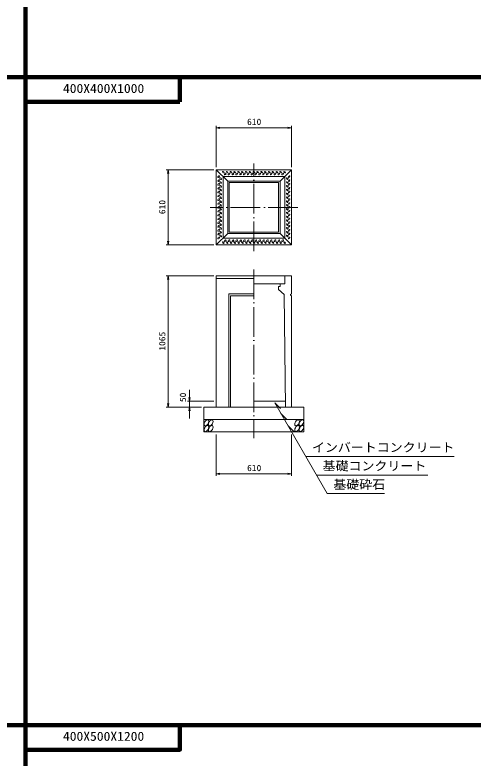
# Model space of a CAD drawing. Units: millimetres, scale not verified. Extents: x -8410 to 41710, y -74801 to 5940.
# Drawn here: x 19423 to 23136, y -21958 to -15935 of the extents above; entities that cross this region are included whole.
import ezdxf
from ezdxf.enums import TextEntityAlignment as Align

# ---------------------------------------------------------------- set-up
doc = ezdxf.new("R2010")
doc.units = ezdxf.units.MM
doc.header["$LTSCALE"] = 20
doc.linetypes.add('LONG_DASHED_DOTTED', pattern=[15.25, 12, -1.5, 0.25, -1.5])
for name, color, linetype, lineweight in [('0-0_グループ[0](0)-D-BMK(0)', 2, 'LONG_DASHED_DOTTED', 13), ('0-1_グループ[0](0)-D-STR(1)', 1, 'Continuous', 13), ('0-2_グループ[0](0)-D-STR-DIM(2)', 7, 'Continuous', 13), ('0-3_グループ[0](0)-D-STR-HTXT(3)', 7, 'Continuous', 13), ('0-5_グループ[0](0)-D-TTL(5)', 2, 'Continuous', 140)]:
    doc.layers.add(name, color=color, linetype=linetype, lineweight=lineweight)
doc.layers.add('0-4_グループ[0](0)-D-STR-TXT(4)', color=7, linetype='Continuous')
doc.layers.add('0-6_グループ[0](0)-D-TTL-TXT(6)', color=7, linetype='Continuous')
doc.styles.add('ＭＳ ゴシック', font='')
doc.styles.get('ＭＳ ゴシック').set_extended_font_data('MS Gothic')

msp = doc.modelspace()

# ---------------------------------------------------------------- linework, layer by layer
at = {"layer": '0-0_グループ[0](0)-D-BMK(0)'}
for p, q in [((21360, -17850), (21360, -17140)), ((21715, -17495), (21005, -17495)), ((21360, -18000), (21360, -19365))]:
    msp.add_line(p, q, dxfattribs=at)
at = {"layer": '0-1_グループ[0](0)-D-STR(1)'}
for p, q in [((21665, -17190), (21055, -17190)), ((21055, -17800), (21055, -17190)), ((21055, -17190), (21148, -17283)), ((21665, -17190), (21572, -17283)), ((21665, -17800), (21665, -17190)), ((21110, -17245), (21610, -17245)), ((21110, -17745), (21110, -17245)), ((21148, -17283), (21572, -17283)), ((21148, -17707), (21148, -17283)), ((21572, -17283), (21572, -17707)), ((21610, -17245), (21610, -17745)), ((21160, -17295), (21560, -17295)), ((21160, -17695), (21160, -17295)), ((21560, -17295), (21560, -17695)), ((21055, -17800), (21148, -17707)), ((21148, -17707), (21572, -17707)), ((21560, -17695), (21160, -17695)), ((21665, -17800), (21572, -17707)), ((21110, -17745), (21610, -17745)), ((21665, -17800), (21055, -17800)), ((21055, -18050), (21055, -19115)), ((21055, -18050), (21665, -18050)), ((21665, -18050), (21665, -18196.5)), ((21055, -18072), (21360, -18072)), ((21572, -18137), (21572, -18115)), ((21572, -18137), (21560, -18137)), ((21560, -18137), (21560, -18160)), ((21560, -18160), (21605, -18200)), ((21156.5, -18196.5), (21360, -18196.5)), ((21156.5, -18196.5), (21156.5, -19115)), ((21171.5, -18211.5), (21360, -18211.5)), ((21171.5, -18211.5), (21171.5, -19115)), ((21605, -18200), (21615, -19115)), ((21655, -18200), (21665, -18196.5)), ((21665, -18211.5), (21665, -19115)), ((21360, -19065), (21614.45, -19065)), ((20955, -19115), (21765, -19115)), ((20955, -19115), (20955, -19315)), ((21765, -19115), (21765, -19315)), ((21765, -19215), (20955, -19215)), ((21765, -19315), (20955, -19315))]:
    msp.add_line(p, q, dxfattribs=at)
for points in [[(21610, -18050), (21610, -18115), (21360, -18115)], [(21665, -18211.5), (21655, -18208), (21655, -18200)]]:
    msp.add_lwpolyline(points, dxfattribs=at)
for centre, major_axis, ratio in [((21112, -17209.75), (-6.01, 6.01), 0.529412), ((21127.5, -17225.25), (6.01, 6.01), 0.529412), ((21143, -17209.75), (-6.01, 6.01), 0.529412), ((21158.5, -17225.25), (6.01, 6.01), 0.529412), ((21174, -17209.75), (-6.01, 6.01), 0.529412), ((21189.5, -17225.25), (6.01, 6.01), 0.529412), ((21205, -17209.75), (-6.01, 6.01), 0.529412), ((21220.5, -17225.25), (6.01, 6.01), 0.529412), ((21236, -17209.75), (-6.01, 6.01), 0.529412), ((21251.5, -17225.25), (6.01, 6.01), 0.529412), ((21267, -17209.75), (-6.01, 6.01), 0.529412), ((21282.5, -17225.25), (6.01, 6.01), 0.529412), ((21298, -17209.75), (-6.01, 6.01), 0.529412), ((21313.5, -17225.25), (6.01, 6.01), 0.529412), ((21329, -17209.75), (-6.01, 6.01), 0.529412), ((21344.5, -17225.25), (6.01, 6.01), 0.529412), ((21360, -17209.75), (-6.01, 6.01), 0.529412), ((21375.5, -17225.25), (6.01, 6.01), 0.529412), ((21391, -17209.75), (-6.01, 6.01), 0.529412), ((21406.5, -17225.25), (6.01, 6.01), 0.529412), ((21422, -17209.75), (-6.01, 6.01), 0.529412), ((21437.5, -17225.25), (6.01, 6.01), 0.529412), ((21453, -17209.75), (-6.01, 6.01), 0.529412), ((21468.5, -17225.25), (6.01, 6.01), 0.529412), ((21484, -17209.75), (-6.01, 6.01), 0.529412), ((21499.5, -17225.25), (6.01, 6.01), 0.529412), ((21515, -17209.75), (-6.01, 6.01), 0.529412), ((21530.5, -17225.25), (6.01, 6.01), 0.529412), ((21546, -17209.75), (-6.01, 6.01), 0.529412), ((21561.5, -17225.25), (6.01, 6.01), 0.529412), ((21577, -17209.75), (-6.01, 6.01), 0.529412), ((21592.5, -17225.25), (6.01, 6.01), 0.529412), ((21608, -17209.75), (-6.01, 6.01), 0.529412), ((21074.75, -17247), (-6.01, -6.01), 0.529412), ((21074.75, -17278), (-6.01, -6.01), 0.529412), ((21090.25, -17262.5), (-6.01, 6.01), 0.529412), ((21090.25, -17293.5), (-6.01, 6.01), 0.529412), ((21629.75, -17262.5), (6.01, -6.01), 0.529412), ((21629.75, -17293.5), (6.01, -6.01), 0.529412), ((21645.25, -17247), (6.01, 6.01), 0.529412), ((21645.25, -17278), (6.01, 6.01), 0.529412), ((21074.75, -17309), (-6.01, -6.01), 0.529412), ((21074.75, -17340), (-6.01, -6.01), 0.529412), ((21090.25, -17324.5), (-6.01, 6.01), 0.529412), ((21629.75, -17324.5), (6.01, -6.01), 0.529412), ((21645.25, -17309), (6.01, 6.01), 0.529412), ((21645.25, -17340), (6.01, 6.01), 0.529412), ((21074.75, -17371), (-6.01, -6.01), 0.529412), ((21074.75, -17402), (-6.01, -6.01), 0.529412), ((21090.25, -17355.5), (-6.01, 6.01), 0.529412), ((21090.25, -17386.5), (-6.01, 6.01), 0.529412), ((21629.75, -17355.5), (6.01, -6.01), 0.529412), ((21629.75, -17386.5), (6.01, -6.01), 0.529412), ((21645.25, -17371), (6.01, 6.01), 0.529412), ((21645.25, -17402), (6.01, 6.01), 0.529412), ((21074.75, -17433), (-6.01, -6.01), 0.529412), ((21074.75, -17464), (-6.01, -6.01), 0.529412), ((21090.25, -17417.5), (-6.01, 6.01), 0.529412), ((21090.25, -17448.5), (-6.01, 6.01), 0.529412), ((21629.75, -17417.5), (6.01, -6.01), 0.529412), ((21629.75, -17448.5), (6.01, -6.01), 0.529412), ((21645.25, -17433), (6.01, 6.01), 0.529412), ((21645.25, -17464), (6.01, 6.01), 0.529412), ((21074.75, -17495), (-6.01, -6.01), 0.529412), ((21074.75, -17526), (-6.01, -6.01), 0.529412), ((21090.25, -17479.5), (-6.01, 6.01), 0.529412), ((21090.25, -17510.5), (-6.01, 6.01), 0.529412), ((21629.75, -17479.5), (6.01, -6.01), 0.529412), ((21629.75, -17510.5), (6.01, -6.01), 0.529412), ((21645.25, -17495), (6.01, 6.01), 0.529412), ((21645.25, -17526), (6.01, 6.01), 0.529412), ((21074.75, -17557), (-6.01, -6.01), 0.529412), ((21074.75, -17588), (-6.01, -6.01), 0.529412), ((21090.25, -17541.5), (-6.01, 6.01), 0.529412), ((21090.25, -17572.5), (-6.01, 6.01), 0.529412), ((21629.75, -17541.5), (6.01, -6.01), 0.529412), ((21629.75, -17572.5), (6.01, -6.01), 0.529412), ((21645.25, -17557), (6.01, 6.01), 0.529412), ((21645.25, -17588), (6.01, 6.01), 0.529412), ((21074.75, -17619), (-6.01, -6.01), 0.529412), ((21074.75, -17650), (-6.01, -6.01), 0.529412), ((21090.25, -17603.5), (-6.01, 6.01), 0.529412), ((21090.25, -17634.5), (-6.01, 6.01), 0.529412), ((21629.75, -17603.5), (6.01, -6.01), 0.529412), ((21629.75, -17634.5), (6.01, -6.01), 0.529412), ((21645.25, -17619), (6.01, 6.01), 0.529412), ((21645.25, -17650), (6.01, 6.01), 0.529412), ((21074.75, -17681), (-6.01, -6.01), 0.529412), ((21074.75, -17712), (-6.01, -6.01), 0.529412), ((21090.25, -17665.5), (-6.01, 6.01), 0.529412), ((21090.25, -17696.5), (-6.01, 6.01), 0.529412), ((21629.75, -17665.5), (6.01, -6.01), 0.529412), ((21629.75, -17696.5), (6.01, -6.01), 0.529412), ((21645.25, -17681), (6.01, 6.01), 0.529412), ((21645.25, -17712), (6.01, 6.01), 0.529412), ((21074.75, -17743), (-6.01, -6.01), 0.529412), ((21090.25, -17727.5), (-6.01, 6.01), 0.529412), ((21127.5, -17764.75), (-6.01, -6.01), 0.529412), ((21158.5, -17764.75), (-6.01, -6.01), 0.529412), ((21189.5, -17764.75), (-6.01, -6.01), 0.529412), ((21220.5, -17764.75), (-6.01, -6.01), 0.529412), ((21251.5, -17764.75), (-6.01, -6.01), 0.529412), ((21282.5, -17764.75), (-6.01, -6.01), 0.529412), ((21313.5, -17764.75), (-6.01, -6.01), 0.529412), ((21344.5, -17764.75), (-6.01, -6.01), 0.529412), ((21375.5, -17764.75), (-6.01, -6.01), 0.529412), ((21406.5, -17764.75), (-6.01, -6.01), 0.529412), ((21437.5, -17764.75), (-6.01, -6.01), 0.529412), ((21468.5, -17764.75), (-6.01, -6.01), 0.529412), ((21499.5, -17764.75), (-6.01, -6.01), 0.529412), ((21530.5, -17764.75), (-6.01, -6.01), 0.529412), ((21561.5, -17764.75), (-6.01, -6.01), 0.529412), ((21592.5, -17764.75), (-6.01, -6.01), 0.529412), ((21629.75, -17727.5), (6.01, -6.01), 0.529412), ((21645.25, -17743), (6.01, 6.01), 0.529412), ((21112, -17780.25), (6.01, -6.01), 0.529412), ((21143, -17780.25), (6.01, -6.01), 0.529412), ((21174, -17780.25), (6.01, -6.01), 0.529412), ((21205, -17780.25), (6.01, -6.01), 0.529412), ((21236, -17780.25), (6.01, -6.01), 0.529412), ((21267, -17780.25), (6.01, -6.01), 0.529412), ((21298, -17780.25), (6.01, -6.01), 0.529412), ((21329, -17780.25), (6.01, -6.01), 0.529412), ((21360, -17780.25), (6.01, -6.01), 0.529412), ((21391, -17780.25), (6.01, -6.01), 0.529412), ((21422, -17780.25), (6.01, -6.01), 0.529412), ((21453, -17780.25), (6.01, -6.01), 0.529412), ((21484, -17780.25), (6.01, -6.01), 0.529412), ((21515, -17780.25), (6.01, -6.01), 0.529412), ((21546, -17780.25), (6.01, -6.01), 0.529412), ((21577, -17780.25), (6.01, -6.01), 0.529412), ((21608, -17780.25), (6.01, -6.01), 0.529412), ((20975.43, -19242), (-13.75, -23.82), 0.545455), ((20975.43, -19288), (-13.75, -23.82), 0.545455), ((21010.43, -19242), (-13.75, -23.82), 0.545455), ((21010.43, -19288), (-13.75, -23.82), 0.545455), ((21709.43, -19242), (-13.75, -23.82), 0.545455), ((21709.43, -19288), (-13.75, -23.82), 0.545455), ((21744.43, -19242), (-13.75, -23.82), 0.545455), ((21744.43, -19288), (-13.75, -23.82), 0.545455)]:
    msp.add_ellipse(centre, major_axis=major_axis, ratio=ratio, dxfattribs=at)
at = {"layer": '0-2_グループ[0](0)-D-STR-DIM(2)'}
for p, q in [((21055, -17170), (21055, -16835)), ((21055, -16850), (21665, -16850)), ((21665, -17170), (21665, -16835)), ((21035, -17190), (20650, -17190)), ((20665, -17800), (20665, -17190)), ((21035, -17800), (20650, -17800)), ((21035, -18050), (20650, -18050)), ((20665, -19115), (20665, -18050)), ((20837.48, -19205), (20837.48, -18975)), ((20837.48, -19065), (20837.48, -18975)), ((21035, -19065), (20822.48, -19065)), ((20935, -19115), (20650, -19115)), ((20935, -19115), (20822.48, -19115)), ((20837.48, -19205), (20837.48, -19115)), ((21055, -19335), (21055, -19670)), ((21665, -19335), (21665, -19670)), ((21055, -19655), (21665, -19655))]:
    msp.add_line(p, q, dxfattribs=at)
for points in [[(21085, -16845), (21055, -16850), (21085, -16855)], [(21635, -16855), (21665, -16850), (21635, -16845)], [(20670, -17220), (20665, -17190), (20660, -17220)], [(20660, -17770), (20665, -17800), (20670, -17770)], [(20670, -18080), (20665, -18050), (20660, -18080)], [(20660, -19085), (20665, -19115), (20670, -19085)], [(20832.48, -19035), (20837.48, -19065), (20842.48, -19035)], [(20842.48, -19145), (20837.48, -19115), (20832.48, -19145)], [(21085, -19650), (21055, -19655), (21085, -19660)], [(21635, -19660), (21665, -19655), (21635, -19650)]]:
    msp.add_lwpolyline(points, dxfattribs=at)
at = {"layer": '0-3_グループ[0](0)-D-STR-HTXT(3)'}
for p, q in [((21530, -19080), (21954.35, -19815)), ((21530, -19080), (21575.75, -19125.75)), ((21579.07, -19165), (21624.83, -19210.75)), ((21636.81, -19265), (21682.56, -19310.75)), ((21781.15, -19515), (22981.75, -19515)), ((21867.75, -19665), (22769.21, -19665)), ((21954.35, -19815), (22418.55, -19815))]:
    msp.add_line(p, q, dxfattribs=at)
at = {"layer": '0-5_グループ[0](0)-D-TTL(5)'}
for p, q in [((19510, -21690), (19510, -5940)), ((19510, -21690), (19510, -5940)), ((8410, -16440), (41710, -16440)), ((20760, -16640), (20760, -16440)), ((19510, -16640), (20760, -16640)), ((8410, -21690), (41710, -21690)), ((8410, -21690), (34310, -21690)), ((19510, -37440), (19510, -21690))]:
    msp.add_line(p, q, dxfattribs=at)
msp.add_lwpolyline([(19510, -21890), (20760, -21890), (20760, -21690)], dxfattribs=at)
msp.add_lwpolyline([(19510, -21890), (20760, -21890), (20760, -21690)], dxfattribs=at)

# ---------------------------------------------------------------- texts
at = {"layer": '0-2_グループ[0](0)-D-STR-DIM(2)', "style": 'ＭＳ ゴシック', "width": 1.1}
for p in [(21304.7, -16843), (21304.7, -19648)]:
    msp.add_text('610', height=51.32, dxfattribs=at).set_placement(p, align=Align.BOTTOM_LEFT)
for s, p in [('610', (20658, -17550.3)), ('1065', (20658, -18656.7)), ('50', (20825.47, -19073.3))]:
    msp.add_text(s, height=51.32, rotation=90, dxfattribs=at).set_placement(p, align=Align.BOTTOM_LEFT)
at = {"layer": '0-4_グループ[0](0)-D-STR-TXT(4)', "style": 'ＭＳ ゴシック', "width": 1.05}
for s, p in [('インバートコンクリート', (21829.85, -19498.68)), ('基礎コンクリート', (21916.45, -19648.68)), ('基礎砕石', (22003.06, -19798.68))]:
    msp.add_text(s, height=73.31, dxfattribs=at).set_placement(p, align=Align.BOTTOM_LEFT)
at = {"layer": '0-6_グループ[0](0)-D-TTL-TXT(6)', "style": 'ＭＳ ゴシック', "width": 1.1}
for s, p in [('400X400X1000', (19813, -16590)), ('400X500X1200', (19813, -21840))]:
    msp.add_text(s, height=73.31, dxfattribs=at).set_placement(p, align=Align.BOTTOM_LEFT)

doc.saveas('drawing.dxf')
